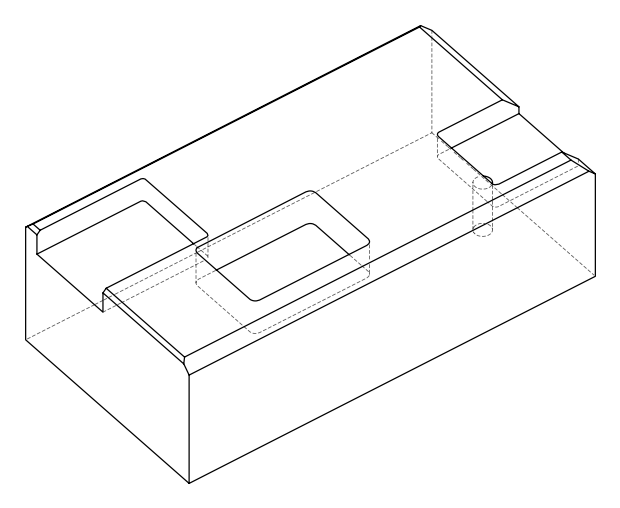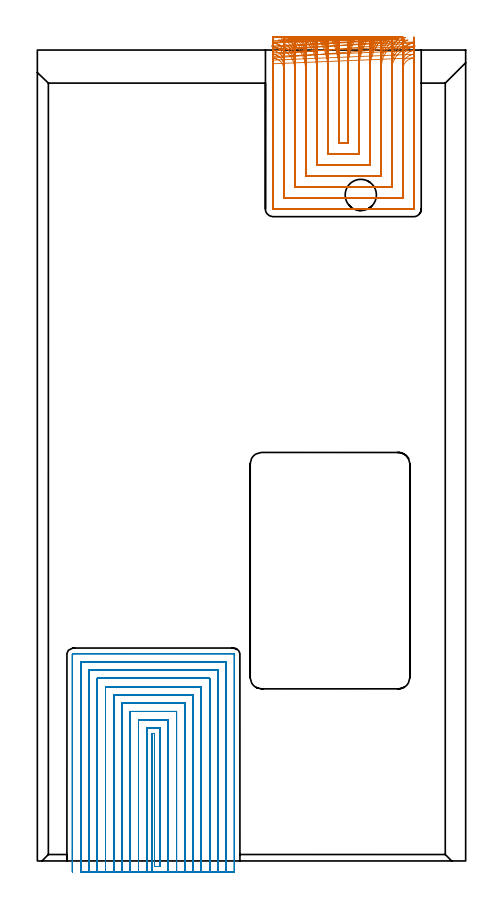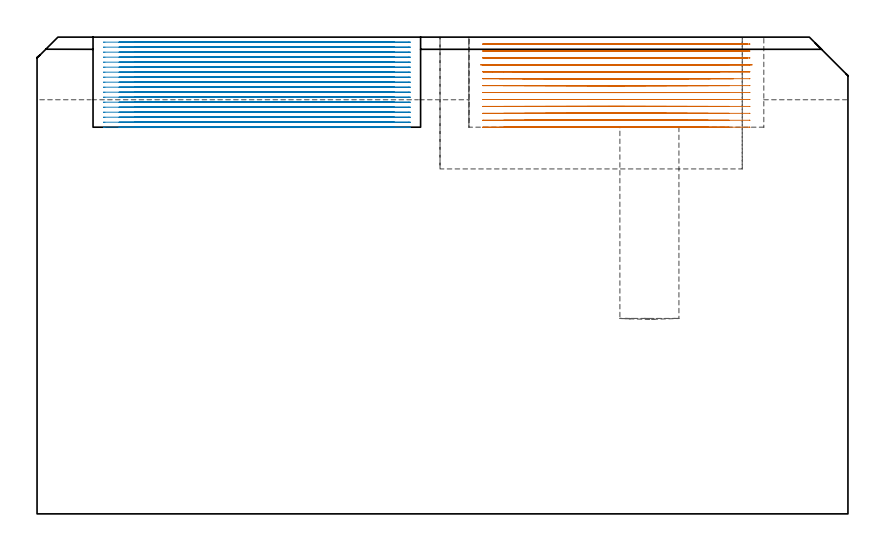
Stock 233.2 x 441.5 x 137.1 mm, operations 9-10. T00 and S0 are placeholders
(PLAN: 10 operations, 4 tool changes, 243.8 min)
(1 INDEXABLE_INSERT_DRILL_BLIND_HOLE_FROM_SOLID | STEP1POCKET | NXT0302_005 | 0.24 min | 18347 mm3)
(2 AREA_MILL | FG_CHAMFER_SURFACE | UGT0205_001 | 0.34 min | 111 mm3)
(3 AREA_MILL_1 | FG_CHAMFER_SURFACE_1 | UGT0205_001 | 7.15 min | 21361 mm3)
(4 AREA_MILL_2 | FG_CHAMFER_SURFACE_2 | UGT0205_001 | 1.97 min | 738 mm3)
(5 AREA_MILL_3 | FG_CHAMFER_SURFACE_3 | UGT0205_001 | 13.99 min | 27071 mm3)
(6 AREA_MILL_4 | FG_CHAMFER_SURFACE_4 | UGT0205_001 | 10.36 min | 7634 mm3)
(7 AREA_MILL_5 | FG_CHAMFER_SURFACE_5 | UGT0205_001 | 1.41 min | 4381 mm3)
(8 MILL_RECTANGULAR_POCKET | POCKET_RECTANGULAR_STRAIGHT | NXT0201_011 | Follow Part, ap 3, ae 75% | 33.29 min | 422673 mm3)
(9 MILL_SLOT | SLOT_PARTIAL_RECTANGULAR | NXT0201_009 | Follow Part, ap 2, ae 75% | 48.35 min | 190702 mm3)
(10 MILL_SLOT_1 | SLOT_PARTIAL_RECTANGULAR_1 | NXT0201_008 | Follow Part, ap 1.5, ae 75% | 126.7 min | 282549 mm3)
(TOOL NXT0302_005 | Index. Insert Drill 17mm [880-D1700L20-05] | D17 PA176 FL85 Z2)
(TOOL UGT0205_001 | Chamfer Mill 20 x 3 x 45 deg. | D20 FL50 Z2)
(TOOL NXT0201_011 | ENDMILL 12mm [2P460-1200-NA 1630] | D12 FL38 Z6)
(TOOL NXT0201_009 | ENDMILL 8mm [2P460-0800-NA 1630] | D8 FL26 Z6)
(TOOL NXT0201_008 | ENDMILL 6mm [2P460-0600-NA 1630] | D6 FL26 Z6)
(OP 9 MILL_SLOT)
G17 G21 G94 G90
T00 M6
G54
G17 G0 G90 X159.959 Y448.247 S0 M3
G43 Z147.1 H1
Z135.108
G94 G1 X161.165 Y445.5 F250.
G2 X164.2 Y431.031 R36. F500.
G1 Y390.8
X169.
Y431.03
G2 X172.036 Y445.5 R36.
G1 X173.242 Y448.247 F250.
X153.034 Y448.128
X154.48 Y445.5
G2 X158.2 Y431.031 R30. F500.
G1 Y384.8
X175.
Y431.03
G2 X178.72 Y445.5 R30.
G1 X180.167 Y448.128 F250.
X145.54 Y447.894
X147.348 Y445.5
G2 X152.2 Y431.031 R24. F500.
G1 Y378.8
X181.
Y431.03
G2 X185.853 Y445.5 R24.
G1 X187.662 Y447.893 F250.
X136.497 Y447.285
X138.908 Y445.5
G2 X146.2 Y431.031 R18. F500.
G1 Y372.8
X187.
Y431.03
G2 X194.294 Y445.5 R18.
G1 X196.706 Y447.284 F250.
X128.951 Y443.101 F500.
X130.425 Y442.823 F250.
G2 X140.2 Y431.031 R12. F500.
G1 Y366.8
X174.503
G2 X177.699 Y366.8 R4.517
G1 X193.
Y431.03
G2 X202.775 Y442.822 R12.
G1 X204.249 Y443.1 F250.
X128.786 Y437.188 F500.
X130.2 Y436.688 F250.
G2 X134.2 Y431.031 R6. F500.
G1 Y360.8
X171.982
X174.982 F250.
X177.22
X180.22
X199. F500.
Y431.03
G2 X203. Y436.687 R6.
G1 X204.414 Y437.187 F250.
X128.2 Y434.031 F500.
Y431.031 F250.
Y354.9 F500.
X128.205 Y354.845
X128.245 Y354.805
X128.3 Y354.8
X204.9
X204.955 Y354.805
X204.995 Y354.845
X205. Y354.9
Y431.03
Y434.03 F250.
G0 Z147.1
X160.929 Y448.314
Z133.115
G1 X161.969 Y445.5
G2 X164.2 Y433.024 R36. F500.
G1 Y390.8
X169.
Y433.023
G2 X171.231 Y445.5 R36.
G1 X172.271 Y448.314 F250.
X154.235 Y448.228
X155.483 Y445.5
G2 X158.2 Y433.024 R30. F500.
G1 Y384.8
X175.
Y433.023
G2 X177.718 Y445.5 R30.
G1 X178.965 Y448.228 F250.
X147.143 Y448.063
X148.702 Y445.5
G2 X152.2 Y433.024 R24. F500.
G1 Y378.8
X181.
Y433.023
G2 X184.498 Y445.5 R24.
G1 X186.058 Y448.063 F250.
X139.096 Y447.662
X141.175 Y445.5
G2 X146.2 Y433.024 R18. F500.
G1 Y372.8
X187.
Y433.023
G2 X192.026 Y445.5 R18.
G1 X194.106 Y447.662 F250.
X128.716 Y445.382 F500.
X131.593 Y444.534 F250.
G2 X140.2 Y433.024 R12. F500.
G1 Y366.8
X174.503
G2 X177.699 Y366.8 R4.517
G1 X193.
Y433.023
G2 X201.608 Y444.533 R12.
G1 X204.485 Y445.381 F250.
X128.786 Y439.181 F500.
X130.2 Y438.681 F250.
G2 X134.2 Y433.024 R6. F500.
G1 Y360.8
X171.982
X174.982 F250.
X177.22
X180.22
X199. F500.
Y433.023
G2 X203. Y438.68 R6.
G1 X204.414 Y439.18 F250.
X128.2 Y436.024 F500.
Y433.024 F250.
Y354.9 F500.
X128.205 Y354.845
X128.245 Y354.805
X128.3 Y354.8
X204.9
X204.955 Y354.805
X204.995 Y354.845
X205. Y354.9
Y433.023
Y436.023 F250.
G0 Z147.1
X161.766 Y448.37
Z131.123
G1 X162.64 Y445.5
G2 X164.2 Y435.017 R36. F500.
G1 Y390.8
X169.
Y435.015
G2 X170.561 Y445.5 R36.
G1 X171.434 Y448.37 F250.
X155.261 Y448.311
X156.309 Y445.5
G2 X158.2 Y435.017 R30. F500.
G1 Y384.8
X175.
Y435.015
G2 X176.892 Y445.5 R30.
G1 X177.94 Y448.311 F250.
X148.479 Y448.199
X149.79 Y445.5
G2 X152.2 Y435.017 R24. F500.
G1 Y378.8
X181.
Y435.015
G2 X183.411 Y445.5 R24.
G1 X184.722 Y448.199 F250.
X141.085 Y447.939
X142.833 Y445.5
G2 X146.2 Y435.017 R18. F500.
G1 Y372.8
X187.
Y435.015
G2 X190.369 Y445.5 R18.
G1 X192.116 Y447.939 F250.
X131.426 Y446.958
X134.046 Y445.497
G2 X140.2 Y435.017 R12. F500.
G1 Y366.8
X174.503
G2 X177.699 Y366.8 R4.517
G1 X193.
Y435.015
G2 X199.157 Y445.497 R12.
G1 X201.778 Y446.958 F250.
X128.786 Y441.174 F500.
X130.2 Y440.674 F250.
G2 X134.2 Y435.017 R6. F500.
G1 Y360.8
X171.982
X174.982 F250.
X177.22
X180.22
X199. F500.
Y435.015
G2 X203. Y440.672 R6.
G1 X204.414 Y441.172 F250.
X128.2 Y438.017 F500.
Y435.017 F250.
Y354.9 F500.
X128.205 Y354.845
X128.245 Y354.805
X128.3 Y354.8
X204.9
X204.955 Y354.805
X204.995 Y354.845
X205. Y354.9
Y435.015
Y438.015 F250.
G0 Z147.1
X162.477 Y448.415
Z129.131
G1 X163.184 Y445.5
G2 X164.2 Y437.009 R36. F500.
G1 Y390.8
X169.
Y437.003
G2 X170.017 Y445.5 R36.
G1 X170.725 Y448.415 F250.
X156.124 Y448.377
X156.973 Y445.5
G2 X158.2 Y437.009 R30. F500.
G1 Y384.8
X175.
Y437.003
G2 X176.228 Y445.5 R30.
G1 X177.078 Y448.377 F250.
X149.586 Y448.306
X150.648 Y445.5
G2 X152.2 Y437.009 R24. F500.
G1 Y378.8
X181.
Y437.003
G2 X182.554 Y445.5 R24.
G1 X183.617 Y448.306 F250.
X142.656 Y448.145
X144.071 Y445.5
G2 X146.2 Y437.009 R18. F500.
G1 Y372.8
X187.
Y437.003
G2 X189.132 Y445.5 R18.
G1 X190.548 Y448.145 F250.
X134.557 Y447.62
X136.68 Y445.5
G2 X140.2 Y437.009 R12. F500.
G1 Y366.8
X174.503
G2 X177.699 Y366.8 R4.517
G1 X193.
Y437.003
G2 X196.526 Y445.5 R12.
G1 X198.651 Y447.618 F250.
X127.557 Y443.686 F500.
X130.357 Y442.608 F250.
G2 X134.2 Y437.009 R6. F500.
G1 Y360.8
X171.982
X174.982 F250.
X177.22
X180.22
X199. F500.
Y437.003
G2 X202.845 Y442.603 R6.
G1 X205.645 Y443.68 F250.
X128.2 Y440.009 F500.
Y437.009 F250.
Y354.9 F500.
X128.205 Y354.845
X128.245 Y354.805
X128.3 Y354.8
X204.9
X204.955 Y354.805
X204.995 Y354.845
X205. Y354.9
Y437.003
Y440.003 F250.
G0 Z147.1
X163.116 Y448.453
Z127.138
G1 X163.642 Y445.5
G2 X164.2 Y439.185 R36. F500.
G1 Y390.8
X169.
Y439.186
G2 X169.558 Y445.5 R36.
G1 X170.084 Y448.453 F250.
X156.896 Y448.433
X157.528 Y445.5
G2 X158.2 Y439.185 R30. F500.
G1 Y384.8
X175.
Y439.186
G2 X175.672 Y445.5 R30.
G1 X176.304 Y448.433 F250.
X150.565 Y448.394
X151.354 Y445.5
G2 X152.2 Y439.185 R24. F500.
G1 Y378.8
X181.
Y439.186
G2 X181.846 Y445.5 R24.
G1 X182.635 Y448.394 F250.
X144.003 Y448.309
X145.056 Y445.5
G2 X146.2 Y439.185 R18. F500.
G1 Y372.8
X187.
Y439.186
G2 X188.144 Y445.5 R18.
G1 X189.196 Y448.309 F250.
X136.825 Y448.051
X138.404 Y445.5
G2 X140.2 Y439.185 R12. F500.
G1 Y366.8
X174.503
G2 X177.699 Y366.8 R4.517
G1 X193.
Y439.186
G2 X194.796 Y445.5 R12.
G1 X196.374 Y448.051 F250.
X128.333 Y445.892
X130.989 Y444.497
G2 X134.2 Y439.185 R6. F500.
G1 Y360.8
X171.982
X174.982 F250.
X177.22
X180.22
X199. F500.
Y439.186
G2 X202.212 Y444.498 R6.
G1 X204.869 Y445.892 F250.
X128.2 Y442.185 F500.
Y439.185 F250.
Y354.9 F500.
X128.205 Y354.845
X128.245 Y354.805
X128.3 Y354.8
X204.9
X204.955 Y354.805
X204.995 Y354.845
X205. Y354.9
Y439.186
Y442.186 F250.
G0 Z147.1
X163.988 Y448.496
Z125.146
G1 X164.148 Y445.5
G2 X164.2 Y443.575 R36. F500.
G1 Y390.8
X169.
Y443.576
G2 X169.051 Y445.5 R36.
G1 X169.212 Y448.496 F250.
X157.946 Y448.494
X158.138 Y445.5
G2 X158.2 Y443.575 R30. F500.
G1 Y384.8
X175.
Y443.576
G2 X175.062 Y445.5 R30.
G1 X175.254 Y448.494 F250.
X151.882 Y448.49
X152.123 Y445.5
G2 X152.2 Y443.575 R24. F500.
G1 Y378.8
X181.
Y443.576
G2 X181.077 Y445.5 R24.
G1 X181.318 Y448.49 F250.
X145.776 Y448.483
X146.097 Y445.5
G2 X146.2 Y443.575 R18. F500.
G1 Y372.8
X187.
Y443.576
G2 X187.103 Y445.5 R18.
G1 X187.424 Y448.483 F250.
X139.563 Y448.461
X140.045 Y445.5
G2 X140.2 Y443.575 R12. F500.
G1 Y366.8
X174.503
G2 X177.699 Y366.8 R4.517
G1 X193.
Y443.576
G2 X193.155 Y445.5 R12.
G1 X193.636 Y448.461 F250.
X132.92 Y448.341
X133.883 Y445.5
G2 X134.2 Y443.575 R6. F500.
G1 Y360.8
X171.982
X174.982 F250.
X177.22
X180.22
X199. F500.
Y443.576
G2 X199.317 Y445.5 R6.
G1 X200.279 Y448.342 F250.
X128.2 Y446.575
Y443.575
Y354.9 F500.
X128.205 Y354.845
X128.245 Y354.805
X128.3 Y354.8
X204.9
X204.955 Y354.805
X204.995 Y354.845
X205. Y354.9
Y443.576
Y446.576 F250.
G0 X164.178 Y448.5 Z123.154
G1 X164.199 Y445.5
X164.2 Y445.249 F500.
Y390.8
X169.
Y445.249
X169.001 Y445.5
X169.022 Y448.5 F250.
X158.174
X158.199 Y445.5
G2 X158.2 Y445.249 R30. F500.
G1 Y384.8
X175.
Y445.249
G2 X175.001 Y445.5 R30.
G1 X175.026 Y448.5 F250.
X152.167
X152.199 Y445.5
G2 X152.2 Y445.249 R24. F500.
G1 Y378.8
X181.
Y445.249
G2 X181.001 Y445.5 R24.
G1 X181.033 Y448.5 F250.
X146.156
X146.198 Y445.5
G2 X146.2 Y445.249 R18. F500.
G1 Y372.8
X187.
Y445.249
G2 X187.002 Y445.5 R18.
G1 X187.044 Y448.5 F250.
X140.135 Y448.499
X140.197 Y445.5
G2 X140.2 Y445.249 R12. F500.
G1 Y366.8
X174.503
G2 X177.699 Y366.8 R4.517
G1 X193.
Y445.249
G2 X193.003 Y445.5 R12.
G1 X193.065 Y448.499 F250.
X134.069 Y448.497
X134.195 Y445.5
G2 X134.2 Y445.249 R6. F500.
G1 Y360.8
X171.982
X174.982 F250.
X177.22
X180.22
X199. F500.
Y445.249
G2 X199.005 Y445.5 R6.
G1 X199.131 Y448.497 F250.
X128.2 Y448.249
Y445.249
Y354.9 F500.
X128.205 Y354.845
X128.245 Y354.805
X128.3 Y354.8
X204.9
X204.955 Y354.805
X204.995 Y354.845
X205. Y354.9
Y445.249
Y448.249 F250.
G0 X164.2 Y448.5 Z121.161
G1 Y445.5
Y390.8 F500.
X169.
Y445.5
Y448.5 F250.
X158.2
Y445.5
Y384.8 F500.
X175.
Y445.5
Y448.5 F250.
X152.2
Y445.5
Y378.8 F500.
X181.
Y445.5
Y448.5 F250.
X146.2
Y445.5
Y372.8 F500.
X187.
Y445.5
Y448.5 F250.
X140.2
Y445.5
Y366.8 F500.
X174.503
G2 X177.699 Y366.8 R4.517
G1 X193.
Y445.5
Y448.5 F250.
X134.2
Y445.5
Y360.8 F500.
X171.982
X174.982 F250.
X177.22
X180.22
X199. F500.
Y445.5
Y448.5 F250.
X128.2
Y445.5
Y354.9 F500.
X128.205 Y354.845
X128.245 Y354.805
X128.3 Y354.8
X204.9
X204.955 Y354.805
X204.995 Y354.845
X205. Y354.9
Y445.5
Y448.5 F250.
G0 X164.2 Z119.169
G1 Y445.5
Y390.8 F500.
X169.
Y445.5
Y448.5 F250.
X158.2
Y445.5
Y384.8 F500.
X175.
Y445.5
Y448.5 F250.
X152.2
Y445.5
Y378.8 F500.
X181.
Y445.5
Y448.5 F250.
X146.2
Y445.5
Y372.8 F500.
X187.
Y445.5
Y448.5 F250.
X140.2
Y445.5
Y366.8 F500.
X174.503
G2 X177.699 Y366.8 R4.517
G1 X193.
Y445.5
Y448.5 F250.
X134.2
Y445.5
Y360.8 F500.
X171.982
X174.982 F250.
X177.22
X180.22
X199. F500.
Y445.5
Y448.5 F250.
X128.2
Y445.5
Y354.9 F500.
X128.205 Y354.845
X128.245 Y354.805
X128.3 Y354.8
X204.9
X204.955 Y354.805
X204.995 Y354.845
X205. Y354.9
Y445.5
Y448.5 F250.
G0 X164.2 Z117.177
G1 Y445.5
Y390.8 F500.
X169.
Y445.5
Y448.5 F250.
X158.2
Y445.5
Y384.8 F500.
X175.
Y445.5
Y448.5 F250.
X152.2
Y445.5
Y378.8 F500.
X181.
Y445.5
Y448.5 F250.
X146.2
Y445.5
Y372.8 F500.
X187.
Y445.5
Y448.5 F250.
X140.2
Y445.5
Y366.8 F500.
X174.503
G2 X177.699 Y366.8 R4.517
G1 X193.
Y445.5
Y448.5 F250.
X134.2
Y445.5
Y360.8 F500.
X171.982
X174.982 F250.
X177.22
X180.22
X199. F500.
Y445.5
Y448.5 F250.
X128.2
Y445.5
Y354.9 F500.
X128.205 Y354.845
X128.245 Y354.805
X128.3 Y354.8
X204.9
X204.955 Y354.805
X204.995 Y354.845
X205. Y354.9
Y445.5
Y448.5 F250.
G0 X164.2 Z115.185
G1 Y445.5
Y390.8 F500.
X169.
Y445.5
Y448.5 F250.
X158.2
Y445.5
Y384.8 F500.
X175.
Y445.5
Y448.5 F250.
X152.2
Y445.5
Y378.8 F500.
X181.
Y445.5
Y448.5 F250.
X146.2
Y445.5
Y372.8 F500.
X187.
Y445.5
Y448.5 F250.
X140.2
Y445.5
Y366.8 F500.
X174.503
G2 X177.698 Y366.8 R4.516
G1 X193.
Y445.5
Y448.5 F250.
X134.2
Y445.5
Y360.8 F500.
X171.982
X174.982 F250.
X177.22
X180.22
X199. F500.
Y445.5
Y448.5 F250.
X128.2
Y445.5
Y354.9 F500.
X128.205 Y354.845
X128.245 Y354.805
X128.3 Y354.8
X204.9
X204.955 Y354.805
X204.995 Y354.845
X205. Y354.9
Y445.5
Y448.5 F250.
G0 X164.2 Z113.192
G1 Y445.5
Y390.8 F500.
X169.
Y445.5
Y448.5 F250.
X158.2
Y445.5
Y384.8 F500.
X175.
Y445.5
Y448.5 F250.
X152.2
Y445.5
Y378.8 F500.
X181.
Y445.5
Y448.5 F250.
X146.2
Y445.5
Y372.8 F500.
X187.
Y445.5
Y448.5 F250.
X140.2
Y445.5
Y366.8 F500.
X174.504
G2 X177.544 Y366.855 R4.52
G1 X177.698 Y366.8
X193.
Y445.5
Y448.5 F250.
X134.2
Y445.5
Y360.8 F500.
X171.982
X174.982 F250.
X177.219
X180.219
X199. F500.
Y445.5
Y448.5 F250.
X128.2
Y445.5
Y354.9 F500.
X128.205 Y354.845
X128.245 Y354.805
X128.3 Y354.8
X204.9
X204.955 Y354.805
X204.995 Y354.845
X205. Y354.9
Y445.5
Y448.5 F250.
G0 X164.2 Z111.2
G1 Y445.5
Y390.8 F500.
X169.
Y445.5
Y448.5 F250.
X158.2
Y445.5
Y384.8 F500.
X175.
Y445.5
Y448.5 F250.
X152.2
Y445.5
Y378.8 F500.
X181.
Y445.5
Y448.5 F250.
X146.2
Y445.5
Y372.8 F500.
X187.
Y445.5
Y448.5 F250.
X140.2
Y445.5
Y366.8 F500.
X174.504
G2 X177.698 Y366.8 R4.52
G1 X193.
Y445.5
Y448.5 F250.
X134.2
Y445.5
Y360.8 F500.
X171.982
X174.982 F250.
X177.219
X180.219
X199. F500.
Y445.5
Y448.5 F250.
X128.2
Y445.5
Y354.9 F500.
X128.205 Y354.845
X128.245 Y354.805
X128.3 Y354.8
X204.9
X204.955 Y354.805
X204.995 Y354.845
X205. Y354.9
Y445.5
Y448.5 F250.
G0 Z147.1
M5
M2
(OP 10 MILL_SLOT_1)
G17 G21 G94 G90
T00 M6
G54
G17 G0 G90 X62.599 Y-6. S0 M3
G43 Z147.1 H1
Z135.661
G94 G1 X62.6 Y-3. F250.
Y69.4 F500.
X63.8
Y-3.
X66.8
Y72.4
X59.6
Y-3.
X59.599 Y-6. F250.
X71.301
X71.3 Y-3.
Y76.9 F500.
X55.1
Y-3.
X55.099 Y-6. F250.
X75.802
X75.8 Y-3.
Y81.4 F500.
X50.6
Y-3.
X50.599 Y-6. F250.
X80.302
X80.3 Y-3.
Y85.9 F500.
X46.1
Y-3.
X46.098 Y-6. F250.
X84.802
X84.8 Y-3.
Y90.4 F500.
X41.6
Y-3.
X41.598 Y-6. F250.
X89.303
X89.3 Y-3.
Y94.9 F500.
X37.1
Y-3.
X37.098 Y-6. F250.
X93.804
X93.8 Y-3.
Y99.4 F500.
X32.6
Y-3.
X32.597 Y-6. F250.
X98.305
X98.3 Y-3.
Y103.9 F500.
X28.1
Y-3.
X28.095 Y-6. F250.
X102.811
X102.8 Y-3.
Y108.4 F500.
X23.6
Y-3.
X23.591 Y-6. F250.
X107.3 Y-5.984
Y-2.984
Y112.5 F500.
G3 X106.9 Y112.9 R0.4
G1 X19.5
G3 X19.1 Y112.5 R0.4
G1 Y-2.986
Y-5.986 F250.
G0 X62.6 Y-6. Z134.222
G1 Y-3.
Y69.4 F500.
X63.8
Y-3.
X66.8
Y72.4
X59.6
Y-3.
Y-6. F250.
X71.3
Y-3.
Y76.9 F500.
X55.1
Y-3.
Y-6. F250.
X75.8
Y-3.
Y81.4 F500.
X50.6
Y-3.
Y-6. F250.
X80.3
Y-3.
Y85.9 F500.
X46.1
Y-3.
Y-6. F250.
X84.8
Y-3.
Y90.4 F500.
X41.6
Y-3.
Y-6. F250.
X89.3
Y-3.
Y94.9 F500.
X37.1
Y-3.
Y-6. F250.
X93.8
Y-3.
Y99.4 F500.
X32.6
Y-3.
Y-6. F250.
X98.3
Y-3.
Y103.9 F500.
X28.1
Y-3.
Y-6. F250.
X102.8
Y-3.
Y108.4 F500.
X23.6
Y-3.
Y-6. F250.
X107.3
Y-3.
Y112.5 F500.
G3 X106.9 Y112.9 R0.4
G1 X19.5
G3 X19.1 Y112.5 R0.4
G1 Y-3.
Y-6. F250.
G0 X62.6 Z132.783
G1 Y-3.
Y69.4 F500.
X63.8
Y-3.
X66.8
Y72.4
X59.6
Y-3.
Y-6. F250.
X71.3
Y-3.
Y76.9 F500.
X55.1
Y-3.
Y-6. F250.
X75.8
Y-3.
Y81.4 F500.
X50.6
Y-3.
Y-6. F250.
X80.3
Y-3.
Y85.9 F500.
X46.1
Y-3.
Y-6. F250.
X84.8
Y-3.
Y90.4 F500.
X41.6
Y-3.
Y-6. F250.
X89.3
Y-3.
Y94.9 F500.
X37.1
Y-3.
Y-6. F250.
X93.8
Y-3.
Y99.4 F500.
X32.6
Y-3.
Y-6. F250.
X98.3
Y-3.
Y103.9 F500.
X28.1
Y-3.
Y-6. F250.
X102.8
Y-3.
Y108.4 F500.
X23.6
Y-3.
Y-6. F250.
X107.3
Y-3.
Y112.5 F500.
G3 X106.9 Y112.9 R0.4
G1 X19.5
G3 X19.1 Y112.5 R0.4
G1 Y-3.
Y-6. F250.
G0 X62.6 Z131.344
G1 Y-3.
Y69.4 F500.
X63.8
Y-3.
X66.8
Y72.4
X59.6
Y-3.
Y-6. F250.
X71.3
Y-3.
Y76.9 F500.
X55.1
Y-3.
Y-6. F250.
X75.8
Y-3.
Y81.4 F500.
X50.6
Y-3.
Y-6. F250.
X80.3
Y-3.
Y85.9 F500.
X46.1
Y-3.
Y-6. F250.
X84.8
Y-3.
Y90.4 F500.
X41.6
Y-3.
Y-6. F250.
X89.3
Y-3.
Y94.9 F500.
X37.1
Y-3.
Y-6. F250.
X93.8
Y-3.
Y99.4 F500.
X32.6
Y-3.
Y-6. F250.
X98.3
Y-3.
Y103.9 F500.
X28.1
Y-3.
Y-6. F250.
X102.8
Y-3.
Y108.4 F500.
X23.6
Y-3.
Y-6. F250.
X107.3
Y-3.
Y112.5 F500.
G3 X106.9 Y112.9 R0.4
G1 X19.5
G3 X19.1 Y112.5 R0.4
G1 Y-3.
Y-6. F250.
G0 X62.6 Z129.905
G1 Y-3.
Y69.4 F500.
X63.8
Y-3.
X66.8
Y72.4
X59.6
Y-3.
Y-6. F250.
X71.3
Y-3.
Y76.9 F500.
X55.1
Y-3.
Y-6. F250.
X75.8
Y-3.
Y81.4 F500.
X50.6
Y-3.
Y-6. F250.
X80.3
Y-3.
Y85.9 F500.
X46.1
Y-3.
Y-6. F250.
X84.8
Y-3.
Y90.4 F500.
X41.6
Y-3.
Y-6. F250.
X89.3
Y-3.
Y94.9 F500.
X37.1
Y-3.
Y-6. F250.
X93.8
Y-3.
Y99.4 F500.
X32.6
Y-3.
Y-6. F250.
X98.3
Y-3.
Y103.9 F500.
X28.1
Y-3.
Y-6. F250.
X102.8
Y-3.
Y108.4 F500.
X23.6
Y-3.
Y-6. F250.
X107.3
Y-3.
Y112.5 F500.
G3 X106.9 Y112.9 R0.4
G1 X19.5
G3 X19.1 Y112.5 R0.4
G1 Y-3.
Y-6. F250.
G0 X62.6 Z128.467
G1 Y-3.
Y69.4 F500.
X63.8
Y-3.
X66.8
Y72.4
X59.6
Y-3.
Y-6. F250.
X71.3
Y-3.
Y76.9 F500.
X55.1
Y-3.
Y-6. F250.
X75.8
Y-3.
Y81.4 F500.
X50.6
Y-3.
Y-6. F250.
X80.3
Y-3.
Y85.9 F500.
X46.1
Y-3.
Y-6. F250.
X84.8
Y-3.
Y90.4 F500.
X41.6
Y-3.
Y-6. F250.
X89.3
Y-3.
Y94.9 F500.
X37.1
Y-3.
Y-6. F250.
X93.8
Y-3.
Y99.4 F500.
X32.6
Y-3.
Y-6. F250.
X98.3
Y-3.
Y103.9 F500.
X28.1
Y-3.
Y-6. F250.
X102.8
Y-3.
Y108.4 F500.
X23.6
Y-3.
Y-6. F250.
X107.3
Y-3.
Y112.5 F500.
G3 X106.9 Y112.9 R0.4
G1 X19.5
G3 X19.1 Y112.5 R0.4
G1 Y-3.
Y-6. F250.
G0 X62.6 Z127.028
G1 Y-3.
Y69.4 F500.
X63.8
Y-3.
X66.8
Y72.4
X59.6
Y-3.
Y-6. F250.
X71.3
Y-3.
Y76.9 F500.
X55.1
Y-3.
Y-6. F250.
X75.8
Y-3.
Y81.4 F500.
X50.6
Y-3.
Y-6. F250.
X80.3
Y-3.
Y85.9 F500.
X46.1
Y-3.
Y-6. F250.
X84.8
Y-3.
Y90.4 F500.
X41.6
Y-3.
Y-6. F250.
X89.3
Y-3.
Y94.9 F500.
X37.1
Y-3.
Y-6. F250.
X93.8
Y-3.
Y99.4 F500.
X32.6
Y-3.
Y-6. F250.
X98.3
Y-3.
Y103.9 F500.
X28.1
Y-3.
Y-6. F250.
X102.8
Y-3.
Y108.4 F500.
X23.6
Y-3.
Y-6. F250.
X107.3
Y-3.
Y112.5 F500.
G3 X106.9 Y112.9 R0.4
G1 X19.5
G3 X19.1 Y112.5 R0.4
G1 Y-3.
Y-6. F250.
G0 X62.6 Z125.589
G1 Y-3.
Y69.4 F500.
X63.8
Y-3.
X66.8
Y72.4
X59.6
Y-3.
Y-6. F250.
X71.3
Y-3.
Y76.9 F500.
X55.1
Y-3.
Y-6. F250.
X75.8
Y-3.
Y81.4 F500.
X50.6
Y-3.
Y-6. F250.
X80.3
Y-3.
Y85.9 F500.
X46.1
Y-3.
Y-6. F250.
X84.8
Y-3.
Y90.4 F500.
X41.6
Y-3.
Y-6. F250.
X89.3
Y-3.
Y94.9 F500.
X37.1
Y-3.
Y-6. F250.
X93.8
Y-3.
Y99.4 F500.
X32.6
Y-3.
Y-6. F250.
X98.3
Y-3.
Y103.9 F500.
X28.1
Y-3.
Y-6. F250.
X102.8
Y-3.
Y108.4 F500.
X23.6
Y-3.
Y-6. F250.
X107.3
Y-3.
Y112.5 F500.
G3 X106.9 Y112.9 R0.4
G1 X19.5
G3 X19.1 Y112.5 R0.4
G1 Y-3.
Y-6. F250.
G0 X62.6 Z124.15
G1 Y-3.
Y69.4 F500.
X63.8
Y-3.
X66.8
Y72.4
X59.6
Y-3.
Y-6. F250.
X71.3
Y-3.
Y76.9 F500.
X55.1
Y-3.
Y-6. F250.
X75.8
Y-3.
Y81.4 F500.
X50.6
Y-3.
Y-6. F250.
X80.3
Y-3.
Y85.9 F500.
X46.1
Y-3.
Y-6. F250.
X84.8
Y-3.
Y90.4 F500.
X41.6
Y-3.
Y-6. F250.
X89.3
Y-3.
Y94.9 F500.
X37.1
Y-3.
Y-6. F250.
X93.8
Y-3.
Y99.4 F500.
X32.6
Y-3.
Y-6. F250.
X98.3
Y-3.
Y103.9 F500.
X28.1
Y-3.
Y-6. F250.
X102.8
Y-3.
Y108.4 F500.
X23.6
Y-3.
Y-6. F250.
X107.3
Y-3.
Y112.5 F500.
G3 X106.9 Y112.9 R0.4
G1 X19.5
G3 X19.1 Y112.5 R0.4
G1 Y-3.
Y-6. F250.
G0 X62.6 Z122.711
G1 Y-3.
Y69.4 F500.
X63.8
Y-3.
X66.8
Y72.4
X59.6
Y-3.
Y-6. F250.
X71.3
Y-3.
Y76.9 F500.
X55.1
Y-3.
Y-6. F250.
X75.8
Y-3.
Y81.4 F500.
X50.6
Y-3.
Y-6. F250.
X80.3
Y-3.
Y85.9 F500.
X46.1
Y-3.
Y-6. F250.
X84.8
Y-3.
Y90.4 F500.
X41.6
Y-3.
Y-6. F250.
X89.3
Y-3.
Y94.9 F500.
X37.1
Y-3.
Y-6. F250.
X93.8
Y-3.
Y99.4 F500.
X32.6
Y-3.
Y-6. F250.
X98.3
Y-3.
Y103.9 F500.
X28.1
Y-3.
Y-6. F250.
X102.8
Y-3.
Y108.4 F500.
X23.6
Y-3.
Y-6. F250.
X107.3
Y-3.
Y112.5 F500.
G3 X106.9 Y112.9 R0.4
G1 X19.5
G3 X19.1 Y112.5 R0.4
G1 Y-3.
Y-6. F250.
G0 X62.6 Z121.272
G1 Y-3.
Y69.4 F500.
X63.8
Y-3.
X66.8
Y72.4
X59.6
Y-3.
Y-6. F250.
X71.3
Y-3.
Y76.9 F500.
X55.1
Y-3.
Y-6. F250.
X75.8
Y-3.
Y81.4 F500.
X50.6
Y-3.
Y-6. F250.
X80.3
Y-3.
Y85.9 F500.
X46.1
Y-3.
Y-6. F250.
X84.8
Y-3.
Y90.4 F500.
X41.6
Y-3.
Y-6. F250.
X89.3
Y-3.
Y94.9 F500.
X37.1
Y-3.
Y-6. F250.
X93.8
Y-3.
Y99.4 F500.
X32.6
Y-3.
Y-6. F250.
X98.3
Y-3.
Y103.9 F500.
X28.1
Y-3.
Y-6. F250.
X102.8
Y-3.
Y108.4 F500.
X23.6
Y-3.
Y-6. F250.
X107.3
Y-3.
Y112.5 F500.
G3 X106.9 Y112.9 R0.4
G1 X19.5
G3 X19.1 Y112.5 R0.4
G1 Y-3.
Y-6. F250.
G0 X62.6 Z119.833
G1 Y-3.
Y69.4 F500.
X63.8
Y-3.
X66.8
Y72.4
X59.6
Y-3.
Y-6. F250.
X71.3
Y-3.
Y76.9 F500.
X55.1
Y-3.
Y-6. F250.
X75.8
Y-3.
Y81.4 F500.
X50.6
Y-3.
Y-6. F250.
X80.3
Y-3.
Y85.9 F500.
X46.1
Y-3.
Y-6. F250.
X84.8
Y-3.
Y90.4 F500.
X41.6
Y-3.
Y-6. F250.
X89.3
Y-3.
Y94.9 F500.
X37.1
Y-3.
Y-6. F250.
X93.8
Y-3.
Y99.4 F500.
X32.6
Y-3.
Y-6. F250.
X98.3
Y-3.
Y103.9 F500.
X28.1
Y-3.
Y-6. F250.
X102.8
Y-3.
Y108.4 F500.
X23.6
Y-3.
Y-6. F250.
X107.3
Y-3.
Y112.5 F500.
G3 X106.9 Y112.9 R0.4
G1 X19.5
G3 X19.1 Y112.5 R0.4
G1 Y-3.
Y-6. F250.
G0 X62.6 Z118.394
G1 Y-3.
Y69.4 F500.
X63.8
Y-3.
X66.8
Y72.4
X59.6
Y-3.
Y-6. F250.
X71.3
Y-3.
Y76.9 F500.
X55.1
Y-3.
Y-6. F250.
X75.8
Y-3.
Y81.4 F500.
X50.6
Y-3.
Y-6. F250.
X80.3
Y-3.
Y85.9 F500.
X46.1
Y-3.
Y-6. F250.
X84.8
Y-3.
Y90.4 F500.
X41.6
Y-3.
Y-6. F250.
X89.3
Y-3.
Y94.9 F500.
X37.1
Y-3.
Y-6. F250.
X93.8
Y-3.
Y99.4 F500.
X32.6
Y-3.
Y-6. F250.
X98.3
Y-3.
Y103.9 F500.
X28.1
Y-3.
Y-6. F250.
X102.8
Y-3.
Y108.4 F500.
X23.6
Y-3.
Y-6. F250.
X107.3
Y-3.
Y112.5 F500.
G3 X106.9 Y112.9 R0.4
G1 X19.5
G3 X19.1 Y112.5 R0.4
G1 Y-3.
Y-6. F250.
G0 X62.6 Z116.956
G1 Y-3.
Y69.4 F500.
X63.8
Y-3.
X66.8
Y72.4
X59.6
Y-3.
Y-6. F250.
X71.3
Y-3.
Y76.9 F500.
X55.1
Y-3.
Y-6. F250.
X75.8
Y-3.
Y81.4 F500.
X50.6
Y-3.
Y-6. F250.
X80.3
Y-3.
Y85.9 F500.
X46.1
Y-3.
Y-6. F250.
X84.8
Y-3.
Y90.4 F500.
X41.6
Y-3.
Y-6. F250.
X89.3
Y-3.
Y94.9 F500.
X37.1
Y-3.
Y-6. F250.
X93.8
Y-3.
Y99.4 F500.
X32.6
Y-3.
Y-6. F250.
X98.3
Y-3.
Y103.9 F500.
X28.1
Y-3.
Y-6. F250.
X102.8
Y-3.
Y108.4 F500.
X23.6
Y-3.
Y-6. F250.
X107.3
Y-3.
Y112.5 F500.
G3 X106.9 Y112.9 R0.4
G1 X19.5
G3 X19.1 Y112.5 R0.4
G1 Y-3.
Y-6. F250.
G0 X62.6 Z115.517
G1 Y-3.
Y69.4 F500.
X63.8
Y-3.
X66.8
Y72.4
X59.6
Y-3.
Y-6. F250.
X71.3
Y-3.
Y76.9 F500.
X55.1
Y-3.
Y-6. F250.
X75.8
Y-3.
Y81.4 F500.
X50.6
Y-3.
Y-6. F250.
X80.3
Y-3.
Y85.9 F500.
X46.1
Y-3.
Y-6. F250.
X84.8
Y-3.
Y90.4 F500.
X41.6
Y-3.
Y-6. F250.
X89.3
Y-3.
Y94.9 F500.
X37.1
Y-3.
Y-6. F250.
X93.8
Y-3.
Y99.4 F500.
X32.6
Y-3.
Y-6. F250.
X98.3
Y-3.
Y103.9 F500.
X28.1
Y-3.
Y-6. F250.
X102.8
Y-3.
Y108.4 F500.
X23.6
Y-3.
Y-6. F250.
X107.3
Y-3.
Y112.5 F500.
G3 X106.9 Y112.9 R0.4
G1 X19.5
G3 X19.1 Y112.5 R0.4
G1 Y-3.
Y-6. F250.
G0 X62.6 Z114.078
G1 Y-3.
Y69.4 F500.
X63.8
Y-3.
X66.8
Y72.4
X59.6
Y-3.
Y-6. F250.
X71.3
Y-3.
Y76.9 F500.
X55.1
Y-3.
Y-6. F250.
X75.8
Y-3.
Y81.4 F500.
X50.6
Y-3.
Y-6. F250.
X80.3
Y-3.
Y85.9 F500.
X46.1
Y-3.
Y-6. F250.
X84.8
Y-3.
Y90.4 F500.
X41.6
Y-3.
Y-6. F250.
X89.3
Y-3.
Y94.9 F500.
X37.1
Y-3.
Y-6. F250.
X93.8
Y-3.
Y99.4 F500.
X32.6
Y-3.
Y-6. F250.
X98.3
Y-3.
Y103.9 F500.
X28.1
Y-3.
Y-6. F250.
X102.8
Y-3.
Y108.4 F500.
X23.6
Y-3.
Y-6. F250.
X107.3
Y-3.
Y112.5 F500.
G3 X106.9 Y112.9 R0.4
G1 X19.5
G3 X19.1 Y112.5 R0.4
G1 Y-3.
Y-6. F250.
G0 X62.6 Z112.639
G1 Y-3.
Y69.4 F500.
X63.8
Y-3.
X66.8
Y72.4
X59.6
Y-3.
Y-6. F250.
X71.3
Y-3.
Y76.9 F500.
X55.1
Y-3.
Y-6. F250.
X75.8
Y-3.
Y81.4 F500.
X50.6
Y-3.
Y-6. F250.
X80.3
Y-3.
Y85.9 F500.
X46.1
Y-3.
Y-6. F250.
X84.8
Y-3.
Y90.4 F500.
X41.6
Y-3.
Y-6. F250.
X89.3
Y-3.
Y94.9 F500.
X37.1
Y-3.
Y-6. F250.
X93.8
Y-3.
Y99.4 F500.
X32.6
Y-3.
Y-6. F250.
X98.3
Y-3.
Y103.9 F500.
X28.1
Y-3.
Y-6. F250.
X102.8
Y-3.
Y108.4 F500.
X23.6
Y-3.
Y-6. F250.
X107.3
Y-3.
Y112.5 F500.
G3 X106.9 Y112.9 R0.4
G1 X19.5
G3 X19.1 Y112.5 R0.4
G1 Y-3.
Y-6. F250.
G0 X62.6 Z111.2
G1 Y-3.
Y69.4 F500.
X63.8
Y-3.
X66.8
Y72.4
X59.6
Y-3.
Y-6. F250.
X71.3
Y-3.
Y76.9 F500.
X55.1
Y-3.
Y-6. F250.
X75.8
Y-3.
Y81.4 F500.
X50.6
Y-3.
Y-6. F250.
X80.3
Y-3.
Y85.9 F500.
X46.1
Y-3.
Y-6. F250.
X84.8
Y-3.
Y90.4 F500.
X41.6
Y-3.
Y-6. F250.
X89.3
Y-3.
Y94.9 F500.
X37.1
Y-3.
Y-6. F250.
X93.8
Y-3.
Y99.4 F500.
X32.6
Y-3.
Y-6. F250.
X98.3
Y-3.
Y103.9 F500.
X28.1
Y-3.
Y-6. F250.
X102.8
Y-3.
Y108.4 F500.
X23.6
Y-3.
Y-6. F250.
X107.3
Y-3.
Y112.5 F500.
G3 X106.9 Y112.9 R0.4
G1 X19.5
G3 X19.1 Y112.5 R0.4
G1 Y-3.
Y-6. F250.
G0 Z147.1
M5
M2
